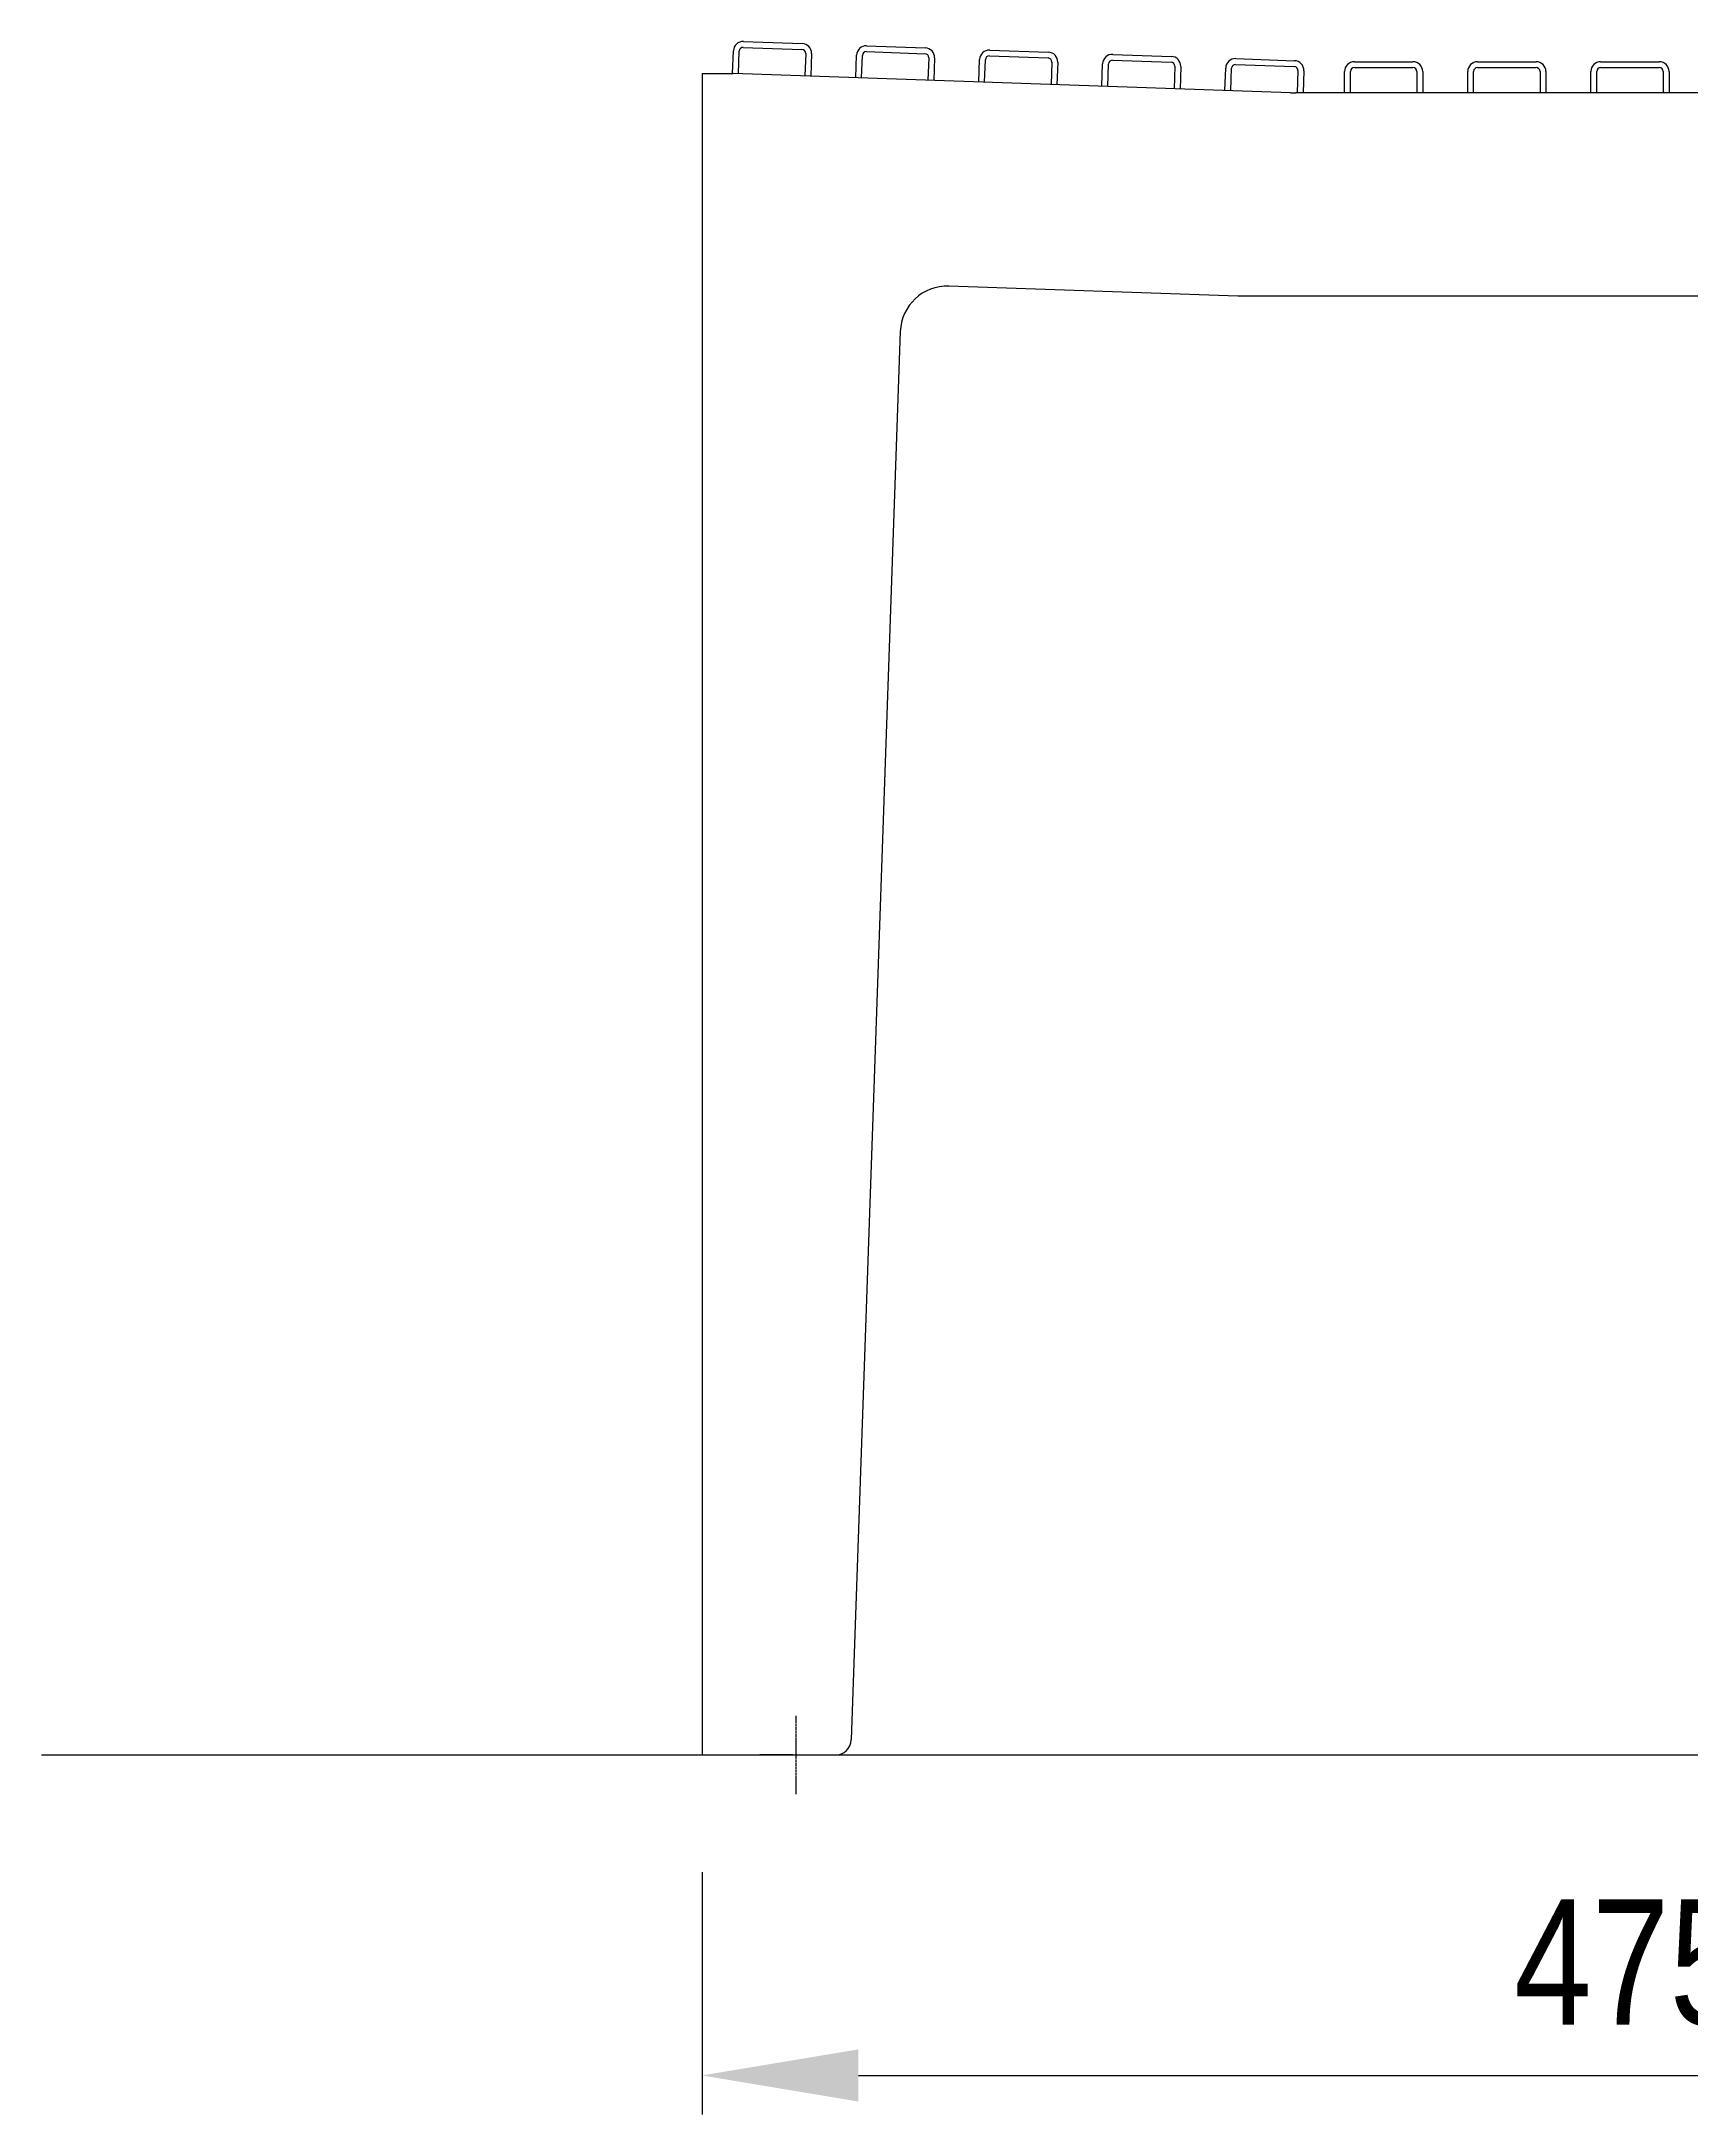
# Model space of a CAD drawing. Header units: millimetres. Extents: x 22162 to 28102, y 3160 to 7360.
# Drawn here: x 23305 to 23727, y 5964 to 6494 of the extents above; entities that cross this region are included whole.
import ezdxf

# ---------------------------------------------------------------- set-up
doc = ezdxf.new("R2010")
doc.units = ezdxf.units.MM
doc.header["$LTSCALE"] = 0.3
doc.linetypes.add('DashDot', pattern=[15, 9, -3, 0, -3])
doc.styles.add('SEACAD_Arial', font='arial.ttf', dxfattribs={"width": 0.8})
doc.dimstyles.new('ISO-25', dxfattribs={"dimtxt": 1.6, "dimasz": 2, "dimexe": 0.5, "dimexo": 1.5, "dimtad": 1, "dimdec": 0, "dimtxsty": 'SEACAD_Arial', "dimcen": 2, "dimadec": 0, "dimazin": 0, "dimtfac": 1, "dimtdec": 0, "dimtmove": 0, "dimatfit": 3, "dimfxl": 1, "dimarcsym": 0})

# ---------------------------------------------------------------- blocks, each defined once
blk = doc.blocks.new('*D136')
at = {"color": 0, "lineweight": -2, "transparency": 16777216}
for p, q in [((23474.06, 6025.77), (23474.06, 5963.82)), ((23949.06, 6025.77), (23949.06, 5963.82)), ((23514.06, 5973.82), (23909.06, 5973.82))]:
    blk.add_line(p, q, dxfattribs=at)
at = {"color": 0, "transparency": 16777216}
for points in [[(23514.06, 5980.49), (23514.06, 5967.16), (23474.06, 5973.82)], [(23909.06, 5980.49), (23909.06, 5967.16), (23949.06, 5973.82)]]:
    blk.add_solid(points, dxfattribs=at)
at = {"layer": 'Defpoints', "color": 0, "transparency": 16777216}
for p in [(23474.06, 6055.77), (23949.06, 6055.77), (23949.06, 5973.82)]:
    blk.add_point(p, dxfattribs=at)
at = {"color": 0, "transparency": 16777216, "insert": (23711.56, 6002.6), "char_height": 32, "attachment_point": 5, "style": 'SEACAD_Arial'}
blk.add_mtext('475', dxfattribs=at)

msp = doc.modelspace()

# ---------------------------------------------------------------- linework, layer by layer
at = {"color": 7, "linetype": 'Continuous'}
for p, q in [((23481.88, 6485.77), (23482.08, 6491.53)), ((23483.38, 6485.73), (23483.58, 6491.48)), ((23484.62, 6492.44), (23499.61, 6491.92)), ((23484.67, 6493.94), (23499.66, 6493.42)), ((23500.57, 6490.89), (23500.37, 6485.14)), ((23502.07, 6490.83), (23501.87, 6485.08)), ((23513.36, 6484.68), (23513.56, 6490.43)), ((23514.86, 6484.63), (23515.06, 6490.38)), ((23516.1, 6491.34), (23531.09, 6490.82)), ((23516.15, 6492.84), (23531.14, 6492.32)), ((23532.05, 6489.79), (23531.85, 6484.04)), ((23533.55, 6489.73), (23533.35, 6483.98)), ((23544.84, 6483.58), (23545.04, 6489.33)), ((23546.34, 6483.53), (23546.54, 6489.28)), ((23547.58, 6490.24), (23562.57, 6489.72)), ((23547.63, 6491.74), (23562.62, 6491.22)), ((23563.53, 6488.69), (23563.33, 6482.94)), ((23579.06, 6489.15), (23594.05, 6488.62)), ((23579.11, 6490.64), (23594.1, 6490.12)), ((23610.59, 6489.55), (23625.58, 6489.02)), ((23640.9, 6488.76), (23655.9, 6488.76)), ((23672.4, 6488.76), (23687.4, 6488.76)), ((23703.9, 6488.76), (23718.9, 6488.76)), ((23474.06, 6485.77), (23479.06, 6485.77)), ((23474.06, 6485.77), (23474.06, 6055.77)), ((23479.06, 6485.77), (23482.06, 6485.77)), ((23624.54, 6480.8), (23482.06, 6485.77)), ((23565.03, 6488.63), (23564.83, 6482.88)), ((23576.32, 6482.48), (23576.52, 6488.23)), ((23577.82, 6482.43), (23578.02, 6488.18)), ((23595.01, 6487.59), (23594.81, 6481.84)), ((23596.51, 6487.54), (23596.31, 6481.78)), ((23607.8, 6481.38), (23608.01, 6487.13)), ((23609.3, 6481.33), (23609.5, 6487.08)), ((23610.54, 6488.05), (23625.53, 6487.52)), ((23626.49, 6486.49), (23626.29, 6480.77)), ((23627.99, 6486.44), (23627.8, 6480.77)), ((23638.4, 6480.77), (23638.4, 6486.26)), ((23639.9, 6480.77), (23639.9, 6486.26)), ((23640.9, 6487.26), (23655.9, 6487.26)), ((23656.9, 6486.26), (23656.9, 6480.77)), ((23658.4, 6486.26), (23658.4, 6480.77)), ((23669.9, 6480.77), (23669.9, 6486.26)), ((23671.4, 6480.77), (23671.4, 6486.26)), ((23672.4, 6487.26), (23687.4, 6487.26)), ((23688.4, 6486.26), (23688.4, 6480.77)), ((23689.9, 6486.26), (23689.9, 6480.77)), ((23701.4, 6480.77), (23701.4, 6486.26)), ((23702.9, 6480.77), (23702.9, 6486.26)), ((23703.9, 6487.26), (23718.9, 6487.26)), ((23719.9, 6486.26), (23719.9, 6480.77)), ((23721.4, 6486.26), (23721.4, 6480.77)), ((23797.18, 6480.77), (23625.94, 6480.77)), ((23611.1, 6428.77), (23537.18, 6431.36)), ((23812.02, 6428.77), (23611.1, 6428.77)), ((23524.77, 6419.78), (23512.19, 6059.64)), ((23305.1, 6055.77), (24036.36, 6055.77)), ((23474.06, 6055.77), (23479.06, 6055.77)), ((23479.06, 6055.77), (23488.86, 6055.77)), ((23489.06, 6055.77), (23488.86, 6055.77)), ((23497.06, 6055.77), (23489.06, 6055.77)), ((23497.26, 6055.77), (23497.06, 6055.77)), ((23497.26, 6055.77), (23508.2, 6055.77))]:
    msp.add_line(p, q, dxfattribs=at)
at = {"color": 0, "linetype": 'DashDot', "ltscale": 0.1}
msp.add_line((23498.06, 6065.77), (23498.06, 6045.77), dxfattribs=at)
at = {"color": 7, "linetype": 'Continuous'}
for centre, radius, start, end in [((23484.58, 6491.44), 2.5, 88, 178), ((23484.58, 6491.44), 1, 88, 178), ((23499.57, 6490.92), 1, 358, 88), ((23499.57, 6490.92), 2.5, 358, 88), ((23516.06, 6490.34), 2.5, 88, 178), ((23516.06, 6490.34), 1, 88, 178), ((23531.05, 6489.82), 1, 358, 88), ((23531.05, 6489.82), 2.5, 358, 88), ((23547.54, 6489.25), 2.5, 88, 178), ((23547.54, 6489.25), 1, 88, 178), ((23562.53, 6488.72), 1, 358, 88), ((23562.53, 6488.72), 2.5, 358, 88), ((23579.02, 6488.15), 2.5, 88, 178), ((23579.02, 6488.15), 1, 88, 178), ((23594.01, 6487.62), 2.5, 358, 88), ((23610.5, 6487.05), 2.5, 88, 178), ((23625.49, 6486.52), 2.5, 358, 88), ((23640.9, 6486.26), 2.5, 90, 180), ((23655.9, 6486.26), 2.5, 0, 90), ((23672.4, 6486.26), 2.5, 90, 180), ((23687.4, 6486.26), 2.5, 0, 90), ((23703.9, 6486.26), 2.5, 90, 180), ((23718.9, 6486.26), 2.5, 0, 90), ((23594.01, 6487.62), 1, 358, 88), ((23610.5, 6487.05), 1, 88, 178), ((23625.49, 6486.52), 1, 358, 88), ((23640.9, 6486.26), 1, 90, 180), ((23655.9, 6486.26), 1, 0, 90), ((23672.4, 6486.26), 1, 90, 180), ((23687.4, 6486.26), 1, 0, 90), ((23703.9, 6486.26), 1, 90, 180), ((23718.9, 6486.26), 1, 0, 90), ((23625.94, 6520.77), 40, 268, 270), ((23536.76, 6419.36), 12, 88, 178), ((23508.2, 6059.77), 4, 270, 358)]:
    msp.add_arc(centre, radius, start, end, dxfattribs=at)

# ---------------------------------------------------------------- dimensions: what is measured, and where the dimension line sits
dim = msp.add_linear_dim(base=(23949.06, 5973.82), p1=(23474.06, 6055.77), p2=(23949.06, 6055.77), dimstyle='ISO-25')
dim.commit()
dim.dimension.update_dxf_attribs({"geometry": '*D136', "text_midpoint": (23711.56, 6002.6)})

doc.saveas('drawing.dxf')
